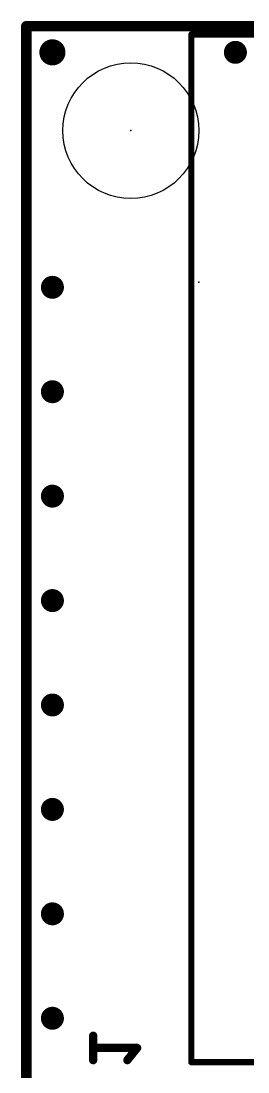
# Model space of a CAD drawing. Extents: x -26.2 to 60.5, y -16.3 to 39.9.
# Drawn here: x -0.13 to 5.38, y 13.93 to 39.5 of the extents above; entities that cross this region are included whole.
import ezdxf

# ---------------------------------------------------------------- set-up
doc = ezdxf.new("R2010")
doc.units = 0
for name, color, linetype in [('1', 12, 'CONTINUOUS'), ('16', 140, 'CONTINUOUS'), ('18', 110, 'CONTINUOUS'), ('20', 53, 'CONTINUOUS'), ('23', 53, 'CONTINUOUS'), ('24', 53, 'CONTINUOUS'), ('49', 6, 'CONTINUOUS')]:
    doc.layers.add(name, color=color, linetype=linetype)

# ---------------------------------------------------------------- blocks, each defined once
blk = doc.blocks.new('PIE')
at = {"const_width": 0.5}
blk.add_lwpolyline([(0, -0.25, 1), (0, 0.25, 1), (0, -0.25)], format="xyb", dxfattribs=at)
blk = doc.blocks.new('ROUNDV')
at = {"const_width": 0.5}
blk.add_lwpolyline([(0, -0.25, 1), (0, 0.25, 1), (0, -0.25)], format="xyb", dxfattribs=at)

msp = doc.modelspace()

# ---------------------------------------------------------------- linework, layer by layer
at = {"layer": '1', "const_width": 0.254}
for points in [[(0, 39.37), (0, 0)], [(33.02, 39.37), (0, 39.37)]]:
    msp.add_lwpolyline(points, dxfattribs=at)
at = {"layer": '1', "const_width": 0.127}
for points in [[(0.0635, 39.37, 1), (-0.0635, 39.37)], [(0, 39.4335, 1), (0, 39.3065)]]:
    msp.add_lwpolyline(points, format="xyb", dxfattribs=at)
at = {"layer": '16'}
for points, const_width in [([(0, 39.37), (0, 0)], 0.254), ([(33.02, 39.37), (0, 39.37)], 0.254), ([(1.6256, 14.2219), (1.6256, 14.8145)], 0.2032), ([(2.6924, 14.5182), (1.6256, 14.5182)], 0.2032), ([(2.4553, 14.2219), (2.6924, 14.5182)], 0.2032)]:
    msp.add_lwpolyline(points, dxfattribs=dict(at, const_width=const_width))
for points, const_width in [([(0.0635, 39.37, 1), (-0.0635, 39.37)], 0.127), ([(0, 39.4335, 1), (0, 39.3065)], 0.127), ([(1.6764, 14.8145, 1), (1.5748, 14.8145)], 0.1016), ([(1.6256, 14.569, 1), (1.6256, 14.4674)], 0.1016), ([(2.7321, 14.4865, 1), (2.6527, 14.5499)], 0.1016), ([(2.6924, 14.4674, 1), (2.6924, 14.569)], 0.1016), ([(1.5748, 14.2219, 1), (1.6764, 14.2219)], 0.1016), ([(2.4157, 14.2536, 1), (2.495, 14.1901)], 0.1016)]:
    msp.add_lwpolyline(points, format="xyb", dxfattribs=dict(at, const_width=const_width))
at = {"layer": '20', "const_width": 0.2032}
for points in [[(33.02, 39.37), (0, 39.37)], [(0, 39.37), (0, 0)]]:
    msp.add_lwpolyline(points, dxfattribs=at)
at = {"layer": '20', "const_width": 0.1016}
for points in [[(0, 39.4208, 1), (0, 39.3192)], [(0.0508, 39.37, 1), (-0.0508, 39.37)]]:
    msp.add_lwpolyline(points, format="xyb", dxfattribs=at)
at = {"layer": '20'}
msp.add_circle((2.54, 36.83), 1.651, dxfattribs=at)
at = {"layer": '23'}
for p in [(0.635, 38.735), (2.54, 36.83), (4.191, 33.147)]:
    msp.add_point(p, dxfattribs=at)
at = {"layer": '24'}
msp.add_point((0.635, 38.735), dxfattribs=at)
at = {"layer": '49', "const_width": 0.1524}
for points in [[(4.01, 14.17), (4.01, 39.17)], [(4.01, 39.17), (29.01, 39.17)], [(29.01, 14.17), (4.01, 14.17)]]:
    msp.add_lwpolyline(points, dxfattribs=at)
at = {"layer": '49', "const_width": 0.0762}
for points in [[(4.0481, 39.17, 1), (3.9719, 39.17)], [(4.01, 39.2081, 1), (4.01, 39.1319)], [(4.01, 14.2081, 1), (4.01, 14.1319)], [(3.9719, 14.17, 1), (4.0481, 14.17)]]:
    msp.add_lwpolyline(points, format="xyb", dxfattribs=at)

# ---------------------------------------------------------------- block references
at = {"layer": '1', "xscale": 0.635, "yscale": 0.635}
msp.add_blockref('PIE', (0.635, 38.735), dxfattribs=at)
at = {"layer": '16', "xscale": 0.635, "yscale": 0.635}
msp.add_blockref('PIE', (0.635, 38.735), dxfattribs=at)
at = {"layer": '18', "xscale": 0.5588, "yscale": 0.5588}
for p in [(5.08, 38.735), (5.08, 38.735), (0.635, 33.02), (0.635, 33.02), (0.635, 30.48), (0.635, 30.48), (0.635, 27.94), (0.635, 27.94), (0.635, 25.4), (0.635, 25.4), (0.635, 22.86), (0.635, 22.86), (0.635, 20.32), (0.635, 20.32), (0.635, 17.78), (0.635, 17.78), (0.635, 15.24), (0.635, 15.24)]:
    msp.add_blockref('ROUNDV', p, dxfattribs=at)

doc.saveas('drawing.dxf')
